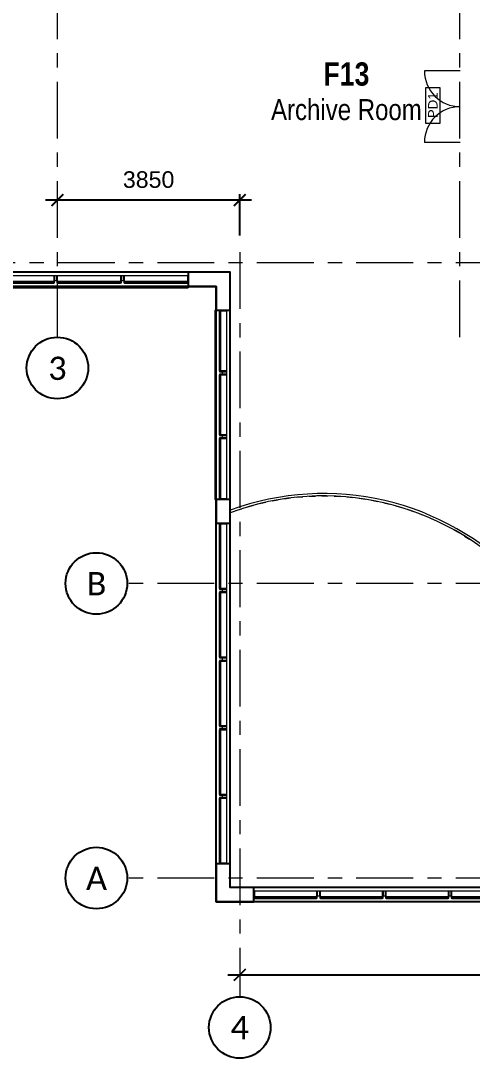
# Model space of a CAD drawing. Header units: millimetres. Extents: x -15234 to 29056, y -26186 to 10516.
# Drawn here: x 6871 to 16404, y -26186 to -4264 of the extents above; entities that cross this region are included whole.
import ezdxf
from ezdxf.enums import TextEntityAlignment as Align

# ---------------------------------------------------------------- set-up
doc = ezdxf.new("R2010")
doc.units = ezdxf.units.MM
doc.linetypes.add('Grid Line', pattern=[21, 12, -3, 3, -3])
doc.layers.add('3D WALLS', color=23, linetype='Continuous')
for name, color, linetype, lineweight in [('A-AREA-IDEN', 254, 'Continuous', 15), ('A-DOOR PANEL', 33, 'Continuous', 15), ('A-FLOR', 192, 'Continuous', 15), ('A-GLAZ-CURT', 4, 'Continuous', 15), ('A-GLAZ-CWMG', 51, 'Continuous', 15), ('A-WALL', 7, 'Continuous', 15), ('S-GRID', 7, 'Grid Line', 5), ('S-GRID-DIMS', 250, 'Continuous', 25), ('S-GRID-IDEN', 7, 'Continuous', 25)]:
    doc.layers.add(name, color=color, linetype=linetype, lineweight=lineweight)
doc.layers.add('A-FLOR-HRAL', color=11, linetype='Continuous', lineweight=15, plot=False)
doc.styles.add('Arial', font='arial.ttf', dxfattribs={"height": 350})
doc.styles.add('Arial Narrow', font='calibri.ttf', dxfattribs={"height": 491.641337})
doc.styles.add('Arial Narrow_1', font='ARIALN.TTF', dxfattribs={"height": 442.477204})
doc.styles.add('Arial Narrow_B', font='ARIALNB.TTF', dxfattribs={"height": 491.564417})
doc.dimstyles.new('Grid Dimensions', dxfattribs={"dimtxt": 350, "dimasz": 250, "dimexe": 125, "dimexo": 350, "dimgap": 250, "dimtad": 1, "dimdec": 0, "dimzin": 0, "dimdsep": 46, "dimtxsty": 'Arial', "dimblk": 'ARCHTICK', "dimcen": 0.09, "dimdle": 250, "dimse1": 1, "dimse2": 1, "dimclrd": 1, "dimclre": 2, "dimclrt": 256, "dimadec": 0, "dimazin": 0, "dimtfac": 1, "dimtdec": 0, "dimtofl": 0, "dimtmove": 0, "dimatfit": 3, "dimfxl": 1, "dimtolj": 1, "dimtzin": 0, "dimarcsym": 0})

# ---------------------------------------------------------------- blocks, each defined once
blk = doc.blocks.new('Curtain Wall Panel - Plain - Curtain Wall Panel - Plain-230647-First Floor Plan')
at = {"layer": 'A-GLAZ-CURT', "lineweight": 20}
for p, q in [((-635, 75), (-650, 75)), ((-650, 75), (-650, -75)), ((-635, -75), (-635, 75)), ((635, 75), (635, -75)), ((650, 75), (635, 75)), ((650, -75), (650, 75)), ((-650, -75), (-635, -75)), ((635, -75), (650, -75))]:
    blk.add_line(p, q, dxfattribs=at)
at = {"layer": 'A-GLAZ-CURT', "lineweight": 25}
for p, q in [((635, 75), (-635, 75)), ((-635, 75), (-635, 55)), ((-635, 55), (635, 55)), ((635, 55), (635, 75))]:
    blk.add_line(p, q, dxfattribs=at)
at = {"layer": 'A-GLAZ-CURT'}
blk.add_line((-635, -75), (635, -75), dxfattribs=at)
blk = doc.blocks.new('Rectangular Mullion - 50 x 250mm-V1-First Floor Plan')
at = {"layer": 'A-GLAZ-CWMG'}
for p in [(10971, -13054), (10996, -14379)]:
    blk.add_line(p, (10971, -14379), dxfattribs=at)
blk = doc.blocks.new('Rectangular Mullion - 50 x 250mm-V2-First Floor Plan')
at = {"layer": 'A-GLAZ-CWMG'}
blk.add_line((10971, -11704), (10971, -13054), dxfattribs=at)
blk = doc.blocks.new('Rectangular Mullion - 50 x 250mm-230646-First Floor Plan')
at = {"layer": 'A-GLAZ-CWMG'}
for q in [(20496, -22879), (21821, -22904)]:
    blk.add_line((20496, -22904), q, dxfattribs=at)
blk = doc.blocks.new('Rectangular Mullion - 50 x 100mm-227649-First Floor Plan')
at = {"layer": 'A-GLAZ-CWMG', "lineweight": 20}
for p, q in [((-25, 75), (25, 75)), ((-25, -25), (-25, 75)), ((25, 75), (25, -25)), ((25, -25), (-25, -25))]:
    blk.add_line(p, q, dxfattribs=at)
blk = doc.blocks.new('Curtain Wall Panel - Plain - Curtain Wall Panel - Plain-238082-First Floor Plan')
at = {"layer": 'A-GLAZ-CURT', "lineweight": 20}
for p, q in [((-665, 75), (-680, 75)), ((-680, 75), (-680, -75)), ((-665, -75), (-665, 75)), ((665, 75), (665, -75)), ((680, 75), (665, 75)), ((680, -75), (680, 75)), ((-680, -75), (-665, -75)), ((665, -75), (680, -75))]:
    blk.add_line(p, q, dxfattribs=at)
at = {"layer": 'A-GLAZ-CURT', "lineweight": 25}
for p, q in [((665, 75), (-665, 75)), ((-665, 75), (-665, 55)), ((-665, 55), (665, 55)), ((665, 55), (665, 75))]:
    blk.add_line(p, q, dxfattribs=at)
at = {"layer": 'A-GLAZ-CURT'}
blk.add_line((-665, -75), (665, -75), dxfattribs=at)
blk = doc.blocks.new('Rectangular Mullion - 50 x 250mm-237901-First Floor Plan')
at = {"layer": 'A-GLAZ-CWMG'}
for p in [(9021, -9904), (10406, -9879)]:
    blk.add_line(p, (10406, -9904), dxfattribs=at)
blk = doc.blocks.new('Rectangular Mullion - 50 x 250mm-237902-First Floor Plan')
at = {"layer": 'A-GLAZ-CWMG'}
blk.add_line((7610, -9904), (9021, -9904), dxfattribs=at)
blk = doc.blocks.new('Curtain Wall Panel - Plain - Curtain Wall Panel - Plain-239968-First Floor Plan')
at = {"layer": 'A-GLAZ-CURT', "lineweight": 20}
for p, q in [((-685, 75), (-700, 75)), ((-700, 75), (-700, -75)), ((-685, -75), (-685, 75)), ((685, 75), (685, -75)), ((700, 75), (685, 75)), ((700, -75), (700, 75)), ((-700, -75), (-685, -75)), ((685, -75), (700, -75))]:
    blk.add_line(p, q, dxfattribs=at)
at = {"layer": 'A-GLAZ-CURT', "lineweight": 25}
for p, q in [((685, 75), (-685, 75)), ((-685, 75), (-685, 55)), ((-685, 55), (685, 55)), ((685, 55), (685, 75))]:
    blk.add_line(p, q, dxfattribs=at)
at = {"layer": 'A-GLAZ-CURT'}
blk.add_line((-685, -75), (685, -75), dxfattribs=at)
blk = doc.blocks.new('Rectangular Mullion - 50 x 100mm-239966-First Floor Plan')
at = {"layer": 'A-GLAZ-CWMG', "lineweight": 20}
for p, q in [((-25, 75), (25, 75)), ((-25, -25), (-25, 75)), ((25, 75), (25, -25)), ((25, -25), (-25, -25))]:
    blk.add_line(p, q, dxfattribs=at)
blk = doc.blocks.new('Curtain Wall Panel - Plain - Curtain Wall Panel - Plain-240392-First Floor Plan')
at = {"layer": 'A-GLAZ-CURT', "lineweight": 20}
for p, q in [((-653.75, 75), (-668.75, 75)), ((-668.75, 75), (-668.75, -75)), ((-653.75, -75), (-653.75, 75)), ((653.75, 75), (653.75, -75)), ((668.75, 75), (653.75, 75)), ((668.75, -75), (668.75, 75)), ((-668.75, -75), (-653.75, -75)), ((653.75, -75), (668.75, -75))]:
    blk.add_line(p, q, dxfattribs=at)
at = {"layer": 'A-GLAZ-CURT', "lineweight": 25}
for p, q in [((653.75, 75), (-653.75, 75)), ((-653.75, 75), (-653.75, 55)), ((-653.75, 55), (653.75, 55)), ((653.75, 55), (653.75, 75))]:
    blk.add_line(p, q, dxfattribs=at)
at = {"layer": 'A-GLAZ-CURT'}
blk.add_line((-653.75, -75), (653.75, -75), dxfattribs=at)
blk = doc.blocks.new('Railing - Railing-240488-First Floor Plan')
at = {"layer": 'A-FLOR-HRAL'}
for radius, end in [(5698, 110.2219), (5648, 110.4075)]:
    blk.add_arc((13265, -19952), radius, 43.5907, end, dxfattribs=at)
blk = doc.blocks.new('Grid - AEC-Grid_Head_Circle-202168-First Floor Plan')
at = {"layer": 'S-GRID-IDEN'}
blk.add_circle((0, 0), 6.5, dxfattribs=at)
blk = doc.blocks.new('_ArchTick')
at = {"color": 0, "linetype": 'ByBlock', "const_width": 0.15}
blk.add_lwpolyline([(-0.5, -0.5), (0.5, 0.5)], dxfattribs=at)
blk = doc.blocks.new('*D70')
at = {"layer": 'Defpoints', "color": 0, "transparency": 16777216}
for p in [(24796, -24423), (11496, -24886), (24796, -24886)]:
    blk.add_point(p, dxfattribs=at)
at = {"layer": 'S-GRID-DIMS', "color": 1, "lineweight": -2, "transparency": 16777216}
blk.add_line((11246, -24423), (25046, -24423), dxfattribs=at)
at = {"layer": 'S-GRID-DIMS', "color": 1, "lineweight": -2, "transparency": 16777216, "xscale": 250, "yscale": 250, "zscale": 250, "rotation": 180}
blk.add_blockref('_ArchTick', (11496, -24423), dxfattribs=at)
at = {"layer": 'S-GRID-DIMS', "color": 1, "lineweight": -2, "transparency": 16777216, "xscale": 250, "yscale": 250, "zscale": 250}
blk.add_blockref('_ArchTick', (24796, -24423), dxfattribs=at)
at = {"layer": 'S-GRID-DIMS', "transparency": 16777216, "insert": (18146, -23994), "char_height": 350, "attachment_point": 5, "style": 'Arial'}
blk.add_mtext('\\A1;13300', dxfattribs=at)
blk = doc.blocks.new('*D76')
at = {"layer": 'Defpoints', "color": 0, "transparency": 16777216}
for p in [(11496, -8051), (11496, -9153), (7646, -10951)]:
    blk.add_point(p, dxfattribs=at)
at = {"layer": 'S-GRID-DIMS', "color": 1, "lineweight": -2, "transparency": 16777216}
blk.add_line((7396, -8051), (11746, -8051), dxfattribs=at)
at = {"layer": 'S-GRID-DIMS', "color": 2, "lineweight": -2, "transparency": 16777216}
blk.add_line((11496, -8803), (11496, -7926), dxfattribs=at)
at = {"layer": 'S-GRID-DIMS', "color": 1, "lineweight": -2, "transparency": 16777216, "xscale": 250, "yscale": 250, "zscale": 250, "rotation": 180}
blk.add_blockref('_ArchTick', (7646, -8051), dxfattribs=at)
at = {"layer": 'S-GRID-DIMS', "color": 1, "lineweight": -2, "transparency": 16777216, "xscale": 250, "yscale": 250, "zscale": 250}
blk.add_blockref('_ArchTick', (11496, -8051), dxfattribs=at)
at = {"layer": 'S-GRID-DIMS', "transparency": 16777216, "insert": (9571, -7622), "char_height": 350, "attachment_point": 5, "style": 'Arial'}
blk.add_mtext('\\A1;3850', dxfattribs=at)
blk = doc.blocks.new('Concept Dbl Door - 1510 x 2200mm')
at = {"lineweight": 20, "ltscale": 50}
blk.add_lwpolyline([(-357, 728), (408, 728), (408, 431), (-357, 431)], close=True, dxfattribs=at)
at = {"layer": 'A-DOOR PANEL'}
for p, q in [((-755, 0), (-755, 755)), ((755, 0), (755, 755))]:
    blk.add_line(p, q, dxfattribs=at)
for centre, start, end in [((-755, 0), 0, 90), ((755, 0), 90, 180)]:
    blk.add_arc(centre, 755, start, end, dxfattribs=at)
at = {"layer": 'A-DOOR PANEL', "ltscale": 50, "style": 'Arial'}
blk.add_attdef('REF#', text='', height=175, dxfattribs=at).set_placement((19, 493), align=Align.CENTER)
at = {"layer": 'A-DOOR PANEL', "ltscale": 50, "flags": 1}
for tag, p in [('COST', (-683, 286)), ('HEIGHT', (-683, 119)), ('WIDTH', (-683, -47)), ('MANUFACTURER', (-683, -214)), ('TYPE', (-703, -387))]:
    blk.add_attdef(tag, p, '', height=100, dxfattribs=at)

msp = doc.modelspace()

# ---------------------------------------------------------------- linework, layer by layer
at = {"layer": '3D WALLS', "ltscale": 50}
for points in [[(-10004.5, 7421.2), (25295.5, 7421.2), (25295.5, -22878.8), (10995.5, -22878.8), (10995.5, -9878.8), (-10004.5, -9878.8)], [(-9704.5, 7121.2), (24995.5, 7121.2), (24995.5, -22578.8), (11295.5, -22578.8), (11295.5, -9578.8), (-9704.5, -9578.8)]]:
    msp.add_lwpolyline(points, close=True, dxfattribs=at)
at = {"layer": 'A-FLOR'}
for p, q in [((11921.5, -14466.4), (12047.1, -14437.2)), ((12179.2, -14409.7), (12305.9, -14386.4)), ((12439.2, -14365), (12566.7, -14347.7)), ((12701.1, -14332.6), (12829.1, -14321.2)), ((12964.2, -14312.4), (13092.4, -14307)), ((13228, -14304.5), (13356.1, -14305.1)), ((13491.9, -14309), (13619.6, -14315.5)), ((13755.3, -14325.7), (13881.8, -14338.2)), ((14017.7, -14354.8), (14143.7, -14373.2)), ((14278.5, -14396.1), (14403.1, -14420.3)), ((14537.1, -14449.6), (14660.1, -14479.5)), ((11415.6, -14615.7), (11538.1, -14574.8)), ((11666.8, -14535.1), (11791, -14500.1)), ((14793, -14515.1), (14914, -14550.6)), ((15045.6, -14592.5), (15164.4, -14633.4)), ((15294.5, -14681.7), (15410.6, -14727.9)), ((15539, -14782.6), (15652.1, -14833.8)), ((15778.8, -14894.8), (15888.4, -14950.8)), ((16013.3, -15018.3), (16119, -15078.7)), ((16242.2, -15153), (16343.4, -15217.2))]:
    msp.add_line(p, q, dxfattribs=at)
at = {"layer": 'A-WALL'}
for p, q in [((-9293.8, -9578.8), (10406.2, -9578.8)), ((11295.5, -10378.8), (11295.5, -14378.8))]:
    msp.add_line(p, q, dxfattribs=at)
at = {"layer": 'A-WALL', "lineweight": 25}
for p, q in [((11295.5, -9578.8), (10406.2, -9578.8)), ((10406.2, -9578.8), (10406.2, -9878.8)), ((10406.2, -9878.8), (10995.5, -9878.8)), ((10995.5, -9878.8), (10995.5, -10378.8)), ((11295.5, -10378.8), (11295.5, -9878.8)), ((10995.5, -10378.8), (11295.5, -10378.8)), ((11295.5, -14378.8), (10995.5, -14378.8)), ((10995.5, -14378.8), (10995.5, -14878.8)), ((11295.5, -14878.8), (11295.5, -14378.8)), ((10995.5, -14878.8), (11295.5, -14878.8)), ((11295.5, -22078.8), (10995.5, -22078.8)), ((10995.5, -22078.8), (10995.5, -22878.8)), ((11295.5, -22578.8), (11295.5, -22078.8)), ((11795.5, -22578.8), (11295.5, -22578.8)), ((11795.5, -22878.8), (11795.5, -22578.8)), ((10995.5, -22878.8), (11795.5, -22878.8))]:
    msp.add_line(p, q, dxfattribs=at)
at = {"layer": 'S-GRID', "linetype": 'Grid Line', "ltscale": 100}
for p, q in [((7645.5, -10951.1), (7645.5, 9216.1)), ((16145.5, -10951.1), (16145.5, 9216.1)), ((11495.5, -9153.4), (11495.5, -24886.2)), ((27756.4, -9378.8), (-13933.7, -9378.8)), ((27756.4, -16153.8), (9118.1, -16153.8)), ((27756.4, -22378.8), (9118.1, -22378.8))]:
    msp.add_line(p, q, dxfattribs=at)

# ---------------------------------------------------------------- block references
at = {"layer": 'A-DOOR PANEL', "ltscale": 50}
ref = msp.add_blockref('Concept Dbl Door - 1510 x 2200mm', (16150.3, -6078.8), dxfattribs=dict(at, rotation=90))
ref.add_attrib('REF#', 'PD1', dxfattribs={"ltscale": 50, "height": 200, "rotation": 90, "style": 'Arial'}).set_placement((15672.3, -6049.3), align=Align.CENTER)
at = {"layer": 'A-FLOR-HRAL'}
msp.add_blockref('Railing - Railing-240488-First Floor Plan', (0, 0), dxfattribs=at)
at = {"layer": 'A-GLAZ-CURT'}
for name, p, rotation in [('Curtain Wall Panel - Plain - Curtain Wall Panel - Plain-238082-First Floor Plan', (6904.4, -9728.8), 180), ('Curtain Wall Panel - Plain - Curtain Wall Panel - Plain-238082-First Floor Plan', (8315.2, -9728.8), 180), ('Curtain Wall Panel - Plain - Curtain Wall Panel - Plain-238082-First Floor Plan', (9725.9, -9728.8), 180), ('Curtain Wall Panel - Plain - Curtain Wall Panel - Plain-230647-First Floor Plan', (11145.5, -11028.8), 89.99999999999991), ('Curtain Wall Panel - Plain - Curtain Wall Panel - Plain-230647-First Floor Plan', (11145.5, -12378.8), 89.99999999999991), ('Curtain Wall Panel - Plain - Curtain Wall Panel - Plain-230647-First Floor Plan', (11145.5, -13728.8), 89.99999999999991), ('Curtain Wall Panel - Plain - Curtain Wall Panel - Plain-239968-First Floor Plan', (11145.5, -15578.8), 90), ('Curtain Wall Panel - Plain - Curtain Wall Panel - Plain-239968-First Floor Plan', (11145.5, -17028.8), 90), ('Curtain Wall Panel - Plain - Curtain Wall Panel - Plain-239968-First Floor Plan', (11145.5, -18478.8), 90), ('Curtain Wall Panel - Plain - Curtain Wall Panel - Plain-239968-First Floor Plan', (11145.5, -19928.8), 90), ('Curtain Wall Panel - Plain - Curtain Wall Panel - Plain-239968-First Floor Plan', (11145.5, -21378.8), 90), ('Curtain Wall Panel - Plain - Curtain Wall Panel - Plain-240392-First Floor Plan', (12464.3, -22728.8), 180), ('Curtain Wall Panel - Plain - Curtain Wall Panel - Plain-240392-First Floor Plan', (13851.8, -22728.8), 180), ('Curtain Wall Panel - Plain - Curtain Wall Panel - Plain-240392-First Floor Plan', (15239.3, -22728.8), 180), ('Curtain Wall Panel - Plain - Curtain Wall Panel - Plain-240392-First Floor Plan', (16626.8, -22728.8), 180)]:
    msp.add_blockref(name, p, dxfattribs=dict(at, rotation=rotation))
at = {"layer": 'A-GLAZ-CWMG', "extrusion": (0, 0, -1)}
for name, p in [('Rectangular Mullion - 50 x 100mm-227649-First Floor Plan', (-7609.8, -9728.8)), ('Rectangular Mullion - 50 x 100mm-227649-First Floor Plan', (-9020.5, -9728.8)), ('Rectangular Mullion - 50 x 100mm-239966-First Floor Plan', (-13158, -22728.8)), ('Rectangular Mullion - 50 x 100mm-239966-First Floor Plan', (-14545.5, -22728.8)), ('Rectangular Mullion - 50 x 100mm-239966-First Floor Plan', (-15933, -22728.8))]:
    msp.add_blockref(name, p, dxfattribs=at)
at = {"layer": 'A-GLAZ-CWMG'}
for name, p in [('Rectangular Mullion - 50 x 250mm-237902-First Floor Plan', (-1410.7, 0)), ('Rectangular Mullion - 50 x 250mm-237902-First Floor Plan', (0, 0)), ('Rectangular Mullion - 50 x 250mm-237901-First Floor Plan', (0, 0)), ('Rectangular Mullion - 50 x 250mm-V2-First Floor Plan', (0, 0)), ('Rectangular Mullion - 50 x 250mm-V1-First Floor Plan', (0, 0))]:
    msp.add_blockref(name, p, dxfattribs=at)
at = {"layer": 'A-GLAZ-CWMG', "rotation": 269.9999999999999}
msp.add_blockref('Rectangular Mullion - 50 x 250mm-230646-First Floor Plan', (33874.3, 10116.7), dxfattribs=at)
at = {"layer": 'A-GLAZ-CWMG', "extrusion": (0, 0, -1)}
for name, p, rotation in [('Rectangular Mullion - 50 x 100mm-227649-First Floor Plan', (-11145.5, -11703.8), 90.0000000000001), ('Rectangular Mullion - 50 x 100mm-227649-First Floor Plan', (-11145.5, -13053.8), 90.0000000000001), ('Rectangular Mullion - 50 x 100mm-239966-First Floor Plan', (-11145.5, -16303.8), 90), ('Rectangular Mullion - 50 x 100mm-239966-First Floor Plan', (-11145.5, -17753.8), 90), ('Rectangular Mullion - 50 x 100mm-239966-First Floor Plan', (-11145.5, -19203.8), 90), ('Rectangular Mullion - 50 x 100mm-239966-First Floor Plan', (-11145.5, -20653.8), 90)]:
    msp.add_blockref(name, p, dxfattribs=dict(at, rotation=rotation))
at = {"layer": 'S-GRID-IDEN', "xscale": 99.99999999999993, "yscale": 99.99999999999993, "zscale": 99.99999999999993}
msp.add_blockref('Grid - AEC-Grid_Head_Circle-202168-First Floor Plan', (7645.5, -11601.1), dxfattribs=at)
for p, rotation in [((8468.1, -16153.8), 89.99999999999982), ((8468.1, -22378.8), 89.99999999999982), ((11495.5, -25536.2), 180)]:
    msp.add_blockref('Grid - AEC-Grid_Head_Circle-202168-First Floor Plan', p, dxfattribs=dict(at, rotation=rotation))

# ---------------------------------------------------------------- texts
at = {"layer": 'A-AREA-IDEN', "lineweight": 5, "attachment_point": 2}
for s, insert, char_height, width, line_spacing_factor, style in [('F13', (13747.4, -5142.6), 491.56, 1158, 0.968724, 'Arial Narrow_B'), ('Archive Room', (13747.4, -5920.3), 442.477, 3795.826, 0.968573, 'Arial Narrow_1')]:
    msp.add_mtext(s, dxfattribs=dict(at, insert=insert, char_height=char_height, width=width, line_spacing_factor=line_spacing_factor, style=style))
at = {"layer": 'S-GRID-IDEN', "lineweight": 5, "char_height": 491.6, "attachment_point": 2, "line_spacing_factor": 0.968573, "style": 'Arial Narrow'}
for s, insert, width in [('3', (7645.4, -11362), 372), ('B', (8470.7, -15912.3), 450), ('A', (8470.7, -22137.3), 450), ('4', (11495.6, -25292), 372)]:
    msp.add_mtext(s, dxfattribs=dict(at, insert=insert, width=width))

# ---------------------------------------------------------------- dimensions: what is measured, and where the dimension line sits
at = {"layer": 'S-GRID-DIMS'}
dim = msp.add_linear_dim(base=(11495.5, -8050.9), p1=(7645.5, -10951.1), p2=(11495.5, -9153.4), dimstyle='Grid Dimensions', override={"dimse2": 0}, dxfattribs=at)
dim.commit()
dim.dimension.update_dxf_attribs({"geometry": '*D76', "text_midpoint": (9570.5, -7622)})
dim = msp.add_linear_dim(base=(24795.5, -24422.5), p1=(11495.5, -24886.2), p2=(24795.5, -24886.2), dimstyle='Grid Dimensions', dxfattribs=at)
dim.commit()
dim.dimension.update_dxf_attribs({"geometry": '*D70', "text_midpoint": (18145.5, -23993.7)})

doc.saveas('drawing.dxf')
